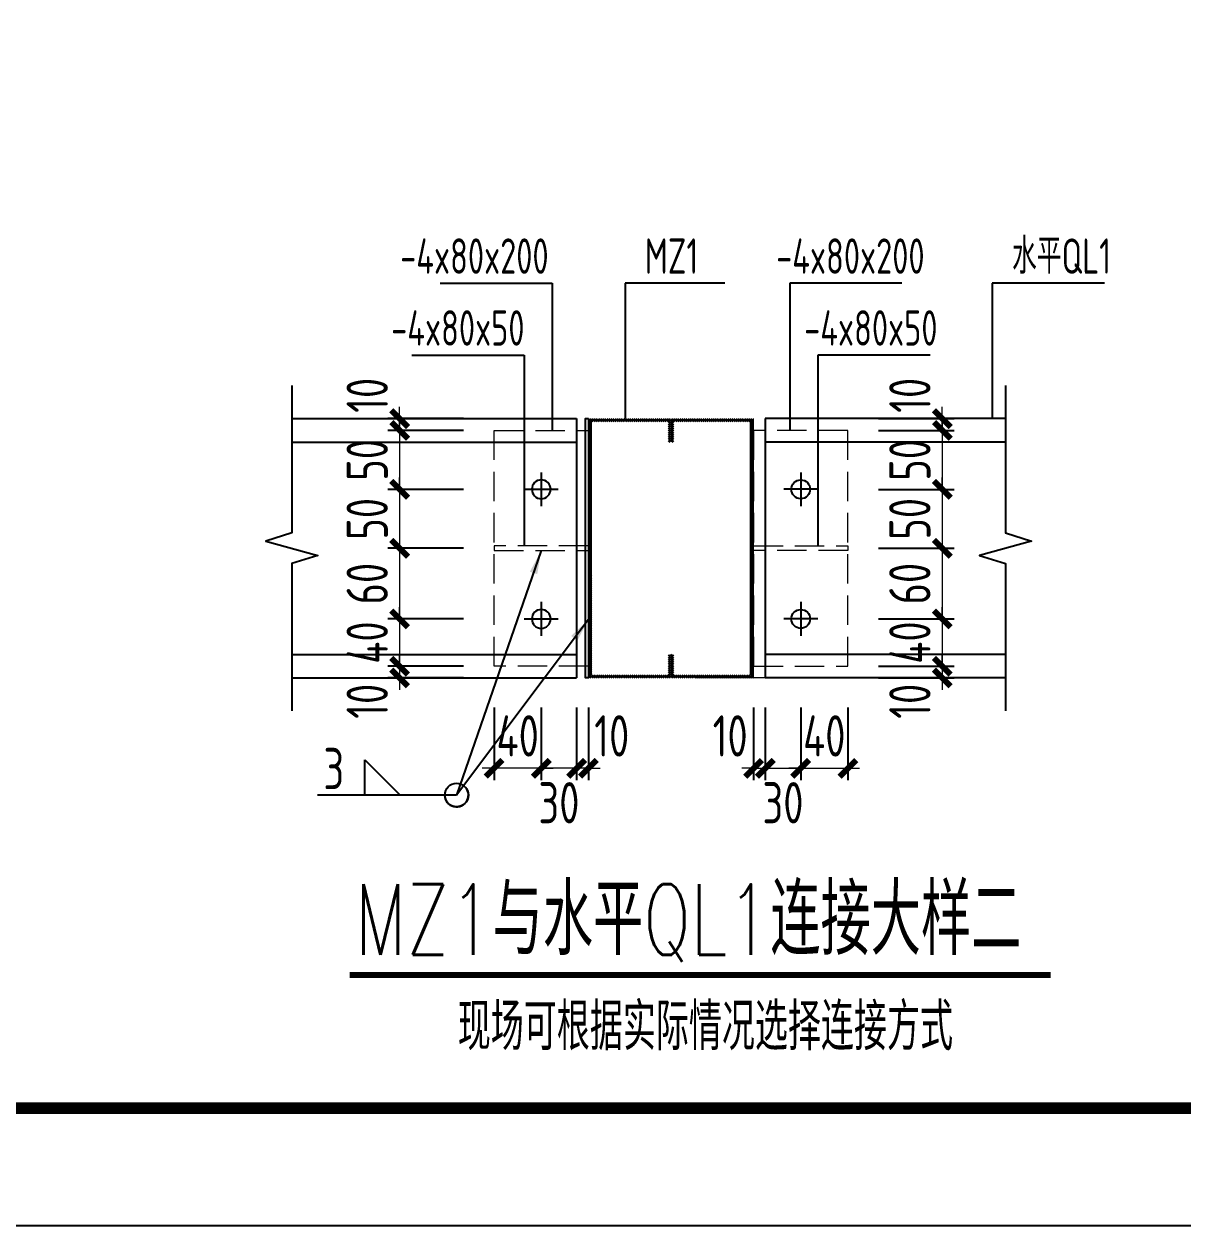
# Model space of a CAD drawing. Extents: x -2746917 to -971774, y -3334247 to -3250358.
# Drawn here: x -1488004 to -1478176, y -3316173 to -3305975 of the extents above; entities that cross this region are included whole.
import ezdxf

# ---------------------------------------------------------------- set-up
doc = ezdxf.new("R2010")
doc.units = 0
doc.header["$LTSCALE"] = 1000
doc.header["$MEASUREMENT"] = 0
doc.header["$PDMODE"] = 35
doc.linetypes.add('DASH', pattern=[0.35, 0.25, -0.1])
doc.layers.get('0').update_dxf_attribs({"linetype": 'CONTINUOUS'})
doc.layers.get('Defpoints').update_dxf_attribs({"linetype": 'CONTINUOUS'})
doc.layers.add('BEAM', color=7, linetype='CONTINUOUS', lineweight=13)
for name, color, linetype in [('COLU', 7, 'CONTINUOUS'), ('DIM', 3, 'CONTINUOUS'), ('NUM', 7, 'CONTINUOUS'), ('PUB_TITLE', 4, 'CONTINUOUS'), ('TEXT', 7, 'CONTINUOUS'), ('THIN', 7, 'CONTINUOUS'), ('WELD', 7, 'CONTINUOUS')]:
    doc.layers.add(name, color=color, linetype=linetype)
doc.layers.add('yichutu', color=7, linetype='CONTINUOUS', true_color=0xffffff, plot=False)
doc.styles.add('TSSD_Dimension', font='tssdeng.shx', dxfattribs={"width": 0.75, "bigfont": 'Hztxt.shx'})
doc.styles.add('TSSD_Label', font='tssdeng.shx', dxfattribs={"width": 0.75, "bigfont": 'hztxt.shx'})
doc.styles.add('TSSD_Rein', font='Tssdeng.shx', dxfattribs={"width": 0.75, "bigfont": 'hztxt.shx'})
doc.styles.add('正文', font='romans.shx', dxfattribs={"width": 0.71, "bigfont": 'hztxt.shx'})
doc.dimstyles.new('TSSD_10_100', dxfattribs={"dimtxt": 350, "dimasz": 100, "dimexe": 100, "dimexo": 250, "dimgap": 100, "dimtad": 1, "dimdec": 0, "dimlfac": 0.1, "dimzin": 0, "dimdsep": 46, "dimtxsty": 'TSSD_Dimension', "dimblk": 'ARCHTICK', "dimcen": 0, "dimdle": 100, "dimclrt": 7, "dimadec": 0, "dimazin": 0, "dimtfac": 1, "dimtdec": 0, "dimtix": 1, "dimtmove": 2, "dimatfit": 3, "dimldrblk": 'ARCHTICK', "dimfxl": 1, "dimtolj": 1, "dimtzin": 0, "dimlwd": 5, "dimarcsym": 0})
doc.dimstyles.new('TSSD_LEADER_STYLE_200.0', dxfattribs={"dimtxt": 700, "dimasz": 200, "dimexe": 200, "dimexo": 500, "dimgap": 0.09, "dimtad": 0, "dimtih": 1, "dimtoh": 1, "dimdec": 4, "dimzin": 0, "dimdsep": 46, "dimtxsty": 'Standard', "dimcen": 0.09, "dimdle": 200, "dimclrt": 7, "dimadec": 0, "dimazin": 0, "dimtfac": 1, "dimtdec": 4, "dimtofl": 0, "dimtmove": 0, "dimatfit": 3, "dimfxl": 1, "dimtolj": 1, "dimtzin": 0, "dimarcsym": 0})

# ---------------------------------------------------------------- blocks, each defined once
blk = doc.blocks.new('A$C3073000E')
at = {"layer": 'THIN', "color": 1}
for p, q in [((-28, 145), (-28, -143)), ((116, 1), (-172, 1))]:
    blk.add_line(p, q, dxfattribs=at)
blk.add_circle((-28, 1), 80, dxfattribs=at)
blk = doc.blocks.new('_ArchTick')
at = {"color": 0, "const_width": 0.5}
blk.add_lwpolyline([(-0.71, -0.71), (0.71, 0.71)], dxfattribs=at)
blk = doc.blocks.new('*D2181')
at = {"layer": 'Defpoints', "color": 0, "ltscale": 1.5}
for p in [(-1481818, -3311523), (-1481718, -3311523), (-1481718, -3312290)]:
    blk.add_point(p, dxfattribs=at)
at = {"layer": 'DIM', "color": 0, "lineweight": -2, "ltscale": 1.5}
for p, q in [((-1481818, -3311773), (-1481818, -3312390)), ((-1481718, -3311773), (-1481718, -3312390))]:
    blk.add_line(p, q, dxfattribs=at)
at = {"layer": 'DIM', "color": 0, "lineweight": 5, "ltscale": 1.5}
for p, q in [((-1481818, -3312290), (-1481918, -3312290)), ((-1481818, -3312290), (-1481718, -3312290)), ((-1481718, -3312290), (-1481618, -3312290))]:
    blk.add_line(p, q, dxfattribs=at)
at = {"layer": 'DIM', "color": 0, "lineweight": 5, "ltscale": 1.5, "xscale": 100, "yscale": 100, "zscale": 100}
blk.add_blockref('_ArchTick', (-1481818, -3312290), dxfattribs=at)
at = {"layer": 'DIM', "color": 0, "lineweight": 5, "ltscale": 1.5, "xscale": 100, "yscale": 100, "zscale": 100, "rotation": 180}
blk.add_blockref('_ArchTick', (-1481718, -3312290), dxfattribs=at)
at = {"layer": 'DIM', "color": 7, "ltscale": 1.5, "insert": (-1482016, -3312015), "char_height": 350, "attachment_point": 5, "style": 'TSSD_Dimension'}
blk.add_mtext('\\A1;10', dxfattribs=at)
blk = doc.blocks.new('*D2182')
at = {"layer": 'Defpoints', "color": 0, "ltscale": 1.5}
for p in [(-1481718, -3311523), (-1481418, -3311523), (-1481418, -3312290)]:
    blk.add_point(p, dxfattribs=at)
at = {"layer": 'DIM', "color": 0, "lineweight": -2, "ltscale": 1.5}
for p, q in [((-1481718, -3311773), (-1481718, -3312390)), ((-1481418, -3311773), (-1481418, -3312390))]:
    blk.add_line(p, q, dxfattribs=at)
at = {"layer": 'DIM', "color": 0, "lineweight": 5, "ltscale": 1.5}
blk.add_line((-1481818, -3312290), (-1481318, -3312290), dxfattribs=at)
at = {"layer": 'DIM', "color": 0, "lineweight": 5, "ltscale": 1.5, "xscale": 100, "yscale": 100, "zscale": 100, "rotation": 180}
blk.add_blockref('_ArchTick', (-1481718, -3312290), dxfattribs=at)
at = {"layer": 'DIM', "color": 0, "lineweight": 5, "ltscale": 1.5, "xscale": 100, "yscale": 100, "zscale": 100}
blk.add_blockref('_ArchTick', (-1481418, -3312290), dxfattribs=at)
at = {"layer": 'DIM', "color": 7, "ltscale": 1.5, "insert": (-1481568, -3312582), "char_height": 350, "attachment_point": 5, "style": 'TSSD_Dimension'}
blk.add_mtext('\\A1;30', dxfattribs=at)
blk = doc.blocks.new('*D2183')
at = {"layer": 'Defpoints', "color": 0, "ltscale": 1.5}
for p in [(-1481418, -3311523), (-1481018, -3311523), (-1481018, -3312290)]:
    blk.add_point(p, dxfattribs=at)
at = {"layer": 'DIM', "color": 0, "lineweight": -2, "ltscale": 1.5}
for p, q in [((-1481418, -3311773), (-1481418, -3312390)), ((-1481018, -3311773), (-1481018, -3312390))]:
    blk.add_line(p, q, dxfattribs=at)
at = {"layer": 'DIM', "color": 0, "lineweight": 5, "ltscale": 1.5}
for p, q in [((-1481418, -3312290), (-1481518, -3312290)), ((-1481418, -3312290), (-1481018, -3312290)), ((-1481018, -3312290), (-1480918, -3312290))]:
    blk.add_line(p, q, dxfattribs=at)
at = {"layer": 'DIM', "color": 0, "lineweight": 5, "ltscale": 1.5, "xscale": 100, "yscale": 100, "zscale": 100}
blk.add_blockref('_ArchTick', (-1481418, -3312290), dxfattribs=at)
at = {"layer": 'DIM', "color": 0, "lineweight": 5, "ltscale": 1.5, "xscale": 100, "yscale": 100, "zscale": 100, "rotation": 180}
blk.add_blockref('_ArchTick', (-1481018, -3312290), dxfattribs=at)
at = {"layer": 'DIM', "color": 7, "ltscale": 1.5, "insert": (-1481218, -3312015), "char_height": 350, "attachment_point": 5, "style": 'TSSD_Dimension'}
blk.add_mtext('\\A1;40', dxfattribs=at)
blk = doc.blocks.new('*D2184')
at = {"layer": 'Defpoints', "color": 0, "ltscale": 1.5}
for p in [(-1481008, -3309323), (-1481008, -3309423), (-1480217, -3309423)]:
    blk.add_point(p, dxfattribs=at)
at = {"layer": 'DIM', "color": 0, "lineweight": 5, "ltscale": 1.5}
for p, q in [((-1480217, -3309323), (-1480217, -3309223)), ((-1480217, -3309323), (-1480217, -3309423)), ((-1480217, -3309423), (-1480217, -3309523))]:
    blk.add_line(p, q, dxfattribs=at)
at = {"layer": 'DIM', "color": 0, "lineweight": -2, "ltscale": 1.5}
for p, q in [((-1480758, -3309323), (-1480117, -3309323)), ((-1480758, -3309423), (-1480117, -3309423))]:
    blk.add_line(p, q, dxfattribs=at)
at = {"layer": 'DIM', "color": 0, "lineweight": 5, "ltscale": 1.5, "xscale": 100, "yscale": 100, "zscale": 100}
for p, rotation in [((-1480217, -3309323), 270), ((-1480217, -3309423), 90)]:
    blk.add_blockref('_ArchTick', p, dxfattribs=dict(at, rotation=rotation))
at = {"layer": 'DIM', "color": 7, "ltscale": 1.5, "insert": (-1480492, -3309125), "char_height": 350, "attachment_point": 5, "rotation": 90, "style": 'TSSD_Dimension'}
blk.add_mtext('\\A1;10', dxfattribs=at)
blk = doc.blocks.new('*D2185')
at = {"layer": 'Defpoints', "color": 0, "ltscale": 1.5}
for p in [(-1481008, -3309423), (-1481008, -3309923), (-1480217, -3309923)]:
    blk.add_point(p, dxfattribs=at)
at = {"layer": 'DIM', "color": 0, "lineweight": 5, "ltscale": 1.5}
for p, q in [((-1480217, -3309423), (-1480217, -3309323)), ((-1480217, -3309423), (-1480217, -3309923)), ((-1480217, -3309923), (-1480217, -3310023))]:
    blk.add_line(p, q, dxfattribs=at)
at = {"layer": 'DIM', "color": 0, "lineweight": -2, "ltscale": 1.5}
for p, q in [((-1480758, -3309423), (-1480117, -3309423)), ((-1480758, -3309923), (-1480117, -3309923))]:
    blk.add_line(p, q, dxfattribs=at)
at = {"layer": 'DIM', "color": 0, "lineweight": 5, "ltscale": 1.5, "xscale": 100, "yscale": 100, "zscale": 100}
for p, rotation in [((-1480217, -3309423), 270), ((-1480217, -3309923), 90)]:
    blk.add_blockref('_ArchTick', p, dxfattribs=dict(at, rotation=rotation))
at = {"layer": 'DIM', "color": 7, "ltscale": 1.5, "insert": (-1480492, -3309673), "char_height": 350, "attachment_point": 5, "rotation": 90, "style": 'TSSD_Dimension'}
blk.add_mtext('\\A1;50', dxfattribs=at)
blk = doc.blocks.new('*D2186')
at = {"layer": 'Defpoints', "color": 0, "ltscale": 1.5}
for p in [(-1481008, -3309923), (-1481008, -3310423), (-1480217, -3310423)]:
    blk.add_point(p, dxfattribs=at)
at = {"layer": 'DIM', "color": 0, "lineweight": 5, "ltscale": 1.5}
for p, q in [((-1480217, -3309923), (-1480217, -3309823)), ((-1480217, -3309923), (-1480217, -3310423)), ((-1480217, -3310423), (-1480217, -3310523))]:
    blk.add_line(p, q, dxfattribs=at)
at = {"layer": 'DIM', "color": 0, "lineweight": -2, "ltscale": 1.5}
for p, q in [((-1480758, -3309923), (-1480117, -3309923)), ((-1480758, -3310423), (-1480117, -3310423))]:
    blk.add_line(p, q, dxfattribs=at)
at = {"layer": 'DIM', "color": 0, "lineweight": 5, "ltscale": 1.5, "xscale": 100, "yscale": 100, "zscale": 100}
for p, rotation in [((-1480217, -3309923), 270), ((-1480217, -3310423), 90)]:
    blk.add_blockref('_ArchTick', p, dxfattribs=dict(at, rotation=rotation))
at = {"layer": 'DIM', "color": 7, "ltscale": 1.5, "insert": (-1480492, -3310173), "char_height": 350, "attachment_point": 5, "rotation": 90, "style": 'TSSD_Dimension'}
blk.add_mtext('\\A1;50', dxfattribs=at)
blk = doc.blocks.new('*D2187')
at = {"layer": 'Defpoints', "color": 0, "ltscale": 1.5}
for p in [(-1481008, -3310423), (-1481008, -3311022), (-1480217, -3311022)]:
    blk.add_point(p, dxfattribs=at)
at = {"layer": 'DIM', "color": 0, "lineweight": 5, "ltscale": 1.5}
blk.add_line((-1480217, -3310323), (-1480217, -3311122), dxfattribs=at)
at = {"layer": 'DIM', "color": 0, "lineweight": -2, "ltscale": 1.5}
for p, q in [((-1480758, -3310423), (-1480117, -3310423)), ((-1480758, -3311022), (-1480117, -3311022))]:
    blk.add_line(p, q, dxfattribs=at)
at = {"layer": 'DIM', "color": 0, "lineweight": 5, "ltscale": 1.5, "xscale": 100, "yscale": 100, "zscale": 100}
for p, rotation in [((-1480217, -3310423), 90), ((-1480217, -3311022), 270)]:
    blk.add_blockref('_ArchTick', p, dxfattribs=dict(at, rotation=rotation))
at = {"layer": 'DIM', "color": 7, "ltscale": 1.5, "insert": (-1480492, -3310723), "char_height": 350, "attachment_point": 5, "rotation": 90, "style": 'TSSD_Dimension'}
blk.add_mtext('\\A1;60', dxfattribs=at)
blk = doc.blocks.new('*D2188')
at = {"layer": 'Defpoints', "color": 0, "ltscale": 1.5}
for p in [(-1481008, -3311022), (-1481008, -3311423), (-1480217, -3311423)]:
    blk.add_point(p, dxfattribs=at)
at = {"layer": 'DIM', "color": 0, "lineweight": 5, "ltscale": 1.5}
for p, q in [((-1480217, -3311022), (-1480217, -3310922)), ((-1480217, -3311022), (-1480217, -3311423)), ((-1480217, -3311423), (-1480217, -3311523))]:
    blk.add_line(p, q, dxfattribs=at)
at = {"layer": 'DIM', "color": 0, "lineweight": -2, "ltscale": 1.5}
for p, q in [((-1480758, -3311022), (-1480117, -3311022)), ((-1480758, -3311423), (-1480117, -3311423))]:
    blk.add_line(p, q, dxfattribs=at)
at = {"layer": 'DIM', "color": 0, "lineweight": 5, "ltscale": 1.5, "xscale": 100, "yscale": 100, "zscale": 100}
for p, rotation in [((-1480217, -3311022), 270), ((-1480217, -3311423), 90)]:
    blk.add_blockref('_ArchTick', p, dxfattribs=dict(at, rotation=rotation))
at = {"layer": 'DIM', "color": 7, "ltscale": 1.5, "insert": (-1480492, -3311223), "char_height": 350, "attachment_point": 5, "rotation": 90, "style": 'TSSD_Dimension'}
blk.add_mtext('\\A1;40', dxfattribs=at)
blk = doc.blocks.new('*D2189')
at = {"layer": 'Defpoints', "color": 0, "ltscale": 1.5}
for p in [(-1481008, -3311423), (-1481008, -3311523), (-1480217, -3311523)]:
    blk.add_point(p, dxfattribs=at)
at = {"layer": 'DIM', "color": 0, "lineweight": 5, "ltscale": 1.5}
for p, q in [((-1480217, -3311423), (-1480217, -3311323)), ((-1480217, -3311423), (-1480217, -3311523)), ((-1480217, -3311523), (-1480217, -3311623))]:
    blk.add_line(p, q, dxfattribs=at)
at = {"layer": 'DIM', "color": 0, "lineweight": -2, "ltscale": 1.5}
for p, q in [((-1480758, -3311423), (-1480117, -3311423)), ((-1480758, -3311523), (-1480117, -3311523))]:
    blk.add_line(p, q, dxfattribs=at)
at = {"layer": 'DIM', "color": 0, "lineweight": 5, "ltscale": 1.5, "xscale": 100, "yscale": 100, "zscale": 100}
for p, rotation in [((-1480217, -3311423), 270), ((-1480217, -3311523), 90)]:
    blk.add_blockref('_ArchTick', p, dxfattribs=dict(at, rotation=rotation))
at = {"layer": 'DIM', "color": 7, "ltscale": 1.5, "insert": (-1480492, -3311721), "char_height": 350, "attachment_point": 5, "rotation": 90, "style": 'TSSD_Dimension'}
blk.add_mtext('\\A1;10', dxfattribs=at)
blk = doc.blocks.new('*D2190')
at = {"layer": 'Defpoints', "color": 0, "ltscale": 1.5}
for p in [(-1484028, -3309323), (-1484819, -3309423), (-1484028, -3309423)]:
    blk.add_point(p, dxfattribs=at)
at = {"layer": 'DIM', "color": 0, "lineweight": 5, "ltscale": 1.5}
for p, q in [((-1484819, -3309323), (-1484819, -3309223)), ((-1484819, -3309323), (-1484819, -3309423)), ((-1484819, -3309423), (-1484819, -3309523))]:
    blk.add_line(p, q, dxfattribs=at)
at = {"layer": 'DIM', "color": 0, "lineweight": -2, "ltscale": 1.5}
for p, q in [((-1484278, -3309323), (-1484919, -3309323)), ((-1484278, -3309423), (-1484919, -3309423))]:
    blk.add_line(p, q, dxfattribs=at)
at = {"layer": 'DIM', "color": 0, "lineweight": 5, "ltscale": 1.5, "xscale": 100, "yscale": 100, "zscale": 100}
for p, rotation in [((-1484819, -3309323), 270), ((-1484819, -3309423), 90)]:
    blk.add_blockref('_ArchTick', p, dxfattribs=dict(at, rotation=rotation))
at = {"layer": 'DIM', "color": 7, "ltscale": 1.5, "insert": (-1485094, -3309125), "char_height": 350, "attachment_point": 5, "rotation": 90, "style": 'TSSD_Dimension'}
blk.add_mtext('\\A1;10', dxfattribs=at)
blk = doc.blocks.new('*D2191')
at = {"layer": 'Defpoints', "color": 0, "ltscale": 1.5}
for p in [(-1484028, -3309423), (-1484819, -3309923), (-1484028, -3309923)]:
    blk.add_point(p, dxfattribs=at)
at = {"layer": 'DIM', "color": 0, "lineweight": 5, "ltscale": 1.5}
for p, q in [((-1484819, -3309423), (-1484819, -3309323)), ((-1484819, -3309423), (-1484819, -3309923)), ((-1484819, -3309923), (-1484819, -3310023))]:
    blk.add_line(p, q, dxfattribs=at)
at = {"layer": 'DIM', "color": 0, "lineweight": -2, "ltscale": 1.5}
for p, q in [((-1484278, -3309423), (-1484919, -3309423)), ((-1484278, -3309923), (-1484919, -3309923))]:
    blk.add_line(p, q, dxfattribs=at)
at = {"layer": 'DIM', "color": 0, "lineweight": 5, "ltscale": 1.5, "xscale": 100, "yscale": 100, "zscale": 100}
for p, rotation in [((-1484819, -3309423), 270), ((-1484819, -3309923), 90)]:
    blk.add_blockref('_ArchTick', p, dxfattribs=dict(at, rotation=rotation))
at = {"layer": 'DIM', "color": 7, "ltscale": 1.5, "insert": (-1485094, -3309673), "char_height": 350, "attachment_point": 5, "rotation": 90, "style": 'TSSD_Dimension'}
blk.add_mtext('\\A1;50', dxfattribs=at)
blk = doc.blocks.new('*D2192')
at = {"layer": 'Defpoints', "color": 0, "ltscale": 1.5}
for p in [(-1484028, -3309923), (-1484819, -3310423), (-1484028, -3310423)]:
    blk.add_point(p, dxfattribs=at)
at = {"layer": 'DIM', "color": 0, "lineweight": 5, "ltscale": 1.5}
for p, q in [((-1484819, -3309923), (-1484819, -3309823)), ((-1484819, -3309923), (-1484819, -3310423)), ((-1484819, -3310423), (-1484819, -3310523))]:
    blk.add_line(p, q, dxfattribs=at)
at = {"layer": 'DIM', "color": 0, "lineweight": -2, "ltscale": 1.5}
for p, q in [((-1484278, -3309923), (-1484919, -3309923)), ((-1484278, -3310423), (-1484919, -3310423))]:
    blk.add_line(p, q, dxfattribs=at)
at = {"layer": 'DIM', "color": 0, "lineweight": 5, "ltscale": 1.5, "xscale": 100, "yscale": 100, "zscale": 100}
for p, rotation in [((-1484819, -3309923), 270), ((-1484819, -3310423), 90)]:
    blk.add_blockref('_ArchTick', p, dxfattribs=dict(at, rotation=rotation))
at = {"layer": 'DIM', "color": 7, "ltscale": 1.5, "insert": (-1485094, -3310173), "char_height": 350, "attachment_point": 5, "rotation": 90, "style": 'TSSD_Dimension'}
blk.add_mtext('\\A1;50', dxfattribs=at)
blk = doc.blocks.new('*D2193')
at = {"layer": 'Defpoints', "color": 0, "ltscale": 1.5}
for p in [(-1484028, -3310423), (-1484819, -3311022), (-1484028, -3311022)]:
    blk.add_point(p, dxfattribs=at)
at = {"layer": 'DIM', "color": 0, "lineweight": 5, "ltscale": 1.5}
blk.add_line((-1484819, -3310323), (-1484819, -3311122), dxfattribs=at)
at = {"layer": 'DIM', "color": 0, "lineweight": -2, "ltscale": 1.5}
for p, q in [((-1484278, -3310423), (-1484919, -3310423)), ((-1484278, -3311022), (-1484919, -3311022))]:
    blk.add_line(p, q, dxfattribs=at)
at = {"layer": 'DIM', "color": 0, "lineweight": 5, "ltscale": 1.5, "xscale": 100, "yscale": 100, "zscale": 100}
for p, rotation in [((-1484819, -3310423), 90), ((-1484819, -3311022), 270)]:
    blk.add_blockref('_ArchTick', p, dxfattribs=dict(at, rotation=rotation))
at = {"layer": 'DIM', "color": 7, "ltscale": 1.5, "insert": (-1485094, -3310723), "char_height": 350, "attachment_point": 5, "rotation": 90, "style": 'TSSD_Dimension'}
blk.add_mtext('\\A1;60', dxfattribs=at)
blk = doc.blocks.new('*D2194')
at = {"layer": 'Defpoints', "color": 0, "ltscale": 1.5}
for p in [(-1484028, -3311022), (-1484819, -3311423), (-1484028, -3311423)]:
    blk.add_point(p, dxfattribs=at)
at = {"layer": 'DIM', "color": 0, "lineweight": 5, "ltscale": 1.5}
for p, q in [((-1484819, -3311022), (-1484819, -3310922)), ((-1484819, -3311022), (-1484819, -3311423)), ((-1484819, -3311423), (-1484819, -3311523))]:
    blk.add_line(p, q, dxfattribs=at)
at = {"layer": 'DIM', "color": 0, "lineweight": -2, "ltscale": 1.5}
for p, q in [((-1484278, -3311022), (-1484919, -3311022)), ((-1484278, -3311423), (-1484919, -3311423))]:
    blk.add_line(p, q, dxfattribs=at)
at = {"layer": 'DIM', "color": 0, "lineweight": 5, "ltscale": 1.5, "xscale": 100, "yscale": 100, "zscale": 100}
for p, rotation in [((-1484819, -3311022), 270), ((-1484819, -3311423), 90)]:
    blk.add_blockref('_ArchTick', p, dxfattribs=dict(at, rotation=rotation))
at = {"layer": 'DIM', "color": 7, "ltscale": 1.5, "insert": (-1485094, -3311223), "char_height": 350, "attachment_point": 5, "rotation": 90, "style": 'TSSD_Dimension'}
blk.add_mtext('\\A1;40', dxfattribs=at)
blk = doc.blocks.new('*D2195')
at = {"layer": 'Defpoints', "color": 0, "ltscale": 1.5}
for p in [(-1484028, -3311423), (-1484819, -3311523), (-1484028, -3311523)]:
    blk.add_point(p, dxfattribs=at)
at = {"layer": 'DIM', "color": 0, "lineweight": 5, "ltscale": 1.5}
for p, q in [((-1484819, -3311423), (-1484819, -3311323)), ((-1484819, -3311423), (-1484819, -3311523)), ((-1484819, -3311523), (-1484819, -3311623))]:
    blk.add_line(p, q, dxfattribs=at)
at = {"layer": 'DIM', "color": 0, "lineweight": -2, "ltscale": 1.5}
for p, q in [((-1484278, -3311423), (-1484919, -3311423)), ((-1484278, -3311523), (-1484919, -3311523))]:
    blk.add_line(p, q, dxfattribs=at)
at = {"layer": 'DIM', "color": 0, "lineweight": 5, "ltscale": 1.5, "xscale": 100, "yscale": 100, "zscale": 100}
for p, rotation in [((-1484819, -3311423), 270), ((-1484819, -3311523), 90)]:
    blk.add_blockref('_ArchTick', p, dxfattribs=dict(at, rotation=rotation))
at = {"layer": 'DIM', "color": 7, "ltscale": 1.5, "insert": (-1485094, -3311721), "char_height": 350, "attachment_point": 5, "rotation": 90, "style": 'TSSD_Dimension'}
blk.add_mtext('\\A1;10', dxfattribs=at)
blk = doc.blocks.new('*D2196')
at = {"layer": 'Defpoints', "color": 0, "ltscale": 1.5}
for p in [(-1483318, -3311523), (-1483218, -3311523), (-1483318, -3312290)]:
    blk.add_point(p, dxfattribs=at)
at = {"layer": 'DIM', "color": 0, "lineweight": -2, "ltscale": 1.5}
for p, q in [((-1483318, -3311773), (-1483318, -3312390)), ((-1483218, -3311773), (-1483218, -3312390))]:
    blk.add_line(p, q, dxfattribs=at)
at = {"layer": 'DIM', "color": 0, "lineweight": 5, "ltscale": 1.5}
for p, q in [((-1483318, -3312290), (-1483418, -3312290)), ((-1483218, -3312290), (-1483318, -3312290)), ((-1483218, -3312290), (-1483118, -3312290))]:
    blk.add_line(p, q, dxfattribs=at)
at = {"layer": 'DIM', "color": 0, "lineweight": 5, "ltscale": 1.5, "xscale": 100, "yscale": 100, "zscale": 100}
blk.add_blockref('_ArchTick', (-1483318, -3312290), dxfattribs=at)
at = {"layer": 'DIM', "color": 0, "lineweight": 5, "ltscale": 1.5, "xscale": 100, "yscale": 100, "zscale": 100, "rotation": 180}
blk.add_blockref('_ArchTick', (-1483218, -3312290), dxfattribs=at)
at = {"layer": 'DIM', "color": 7, "ltscale": 1.5, "insert": (-1483020, -3312015), "char_height": 350, "attachment_point": 5, "style": 'TSSD_Dimension'}
blk.add_mtext('\\A1;10', dxfattribs=at)
blk = doc.blocks.new('*D2197')
at = {"layer": 'Defpoints', "color": 0, "ltscale": 1.5}
for p in [(-1483618, -3311523), (-1483318, -3311523), (-1483618, -3312290)]:
    blk.add_point(p, dxfattribs=at)
at = {"layer": 'DIM', "color": 0, "lineweight": -2, "ltscale": 1.5}
for p, q in [((-1483618, -3311773), (-1483618, -3312390)), ((-1483318, -3311773), (-1483318, -3312390))]:
    blk.add_line(p, q, dxfattribs=at)
at = {"layer": 'DIM', "color": 0, "lineweight": 5, "ltscale": 1.5}
blk.add_line((-1483218, -3312290), (-1483718, -3312290), dxfattribs=at)
at = {"layer": 'DIM', "color": 0, "lineweight": 5, "ltscale": 1.5, "xscale": 100, "yscale": 100, "zscale": 100, "rotation": 180}
blk.add_blockref('_ArchTick', (-1483618, -3312290), dxfattribs=at)
at = {"layer": 'DIM', "color": 0, "lineweight": 5, "ltscale": 1.5, "xscale": 100, "yscale": 100, "zscale": 100}
blk.add_blockref('_ArchTick', (-1483318, -3312290), dxfattribs=at)
at = {"layer": 'DIM', "color": 7, "ltscale": 1.5, "insert": (-1483468, -3312582), "char_height": 350, "attachment_point": 5, "style": 'TSSD_Dimension'}
blk.add_mtext('\\A1;30', dxfattribs=at)
blk = doc.blocks.new('*D2198')
at = {"layer": 'Defpoints', "color": 0, "ltscale": 1.5}
for p in [(-1484018, -3311523), (-1483618, -3311523), (-1484018, -3312290)]:
    blk.add_point(p, dxfattribs=at)
at = {"layer": 'DIM', "color": 0, "lineweight": -2, "ltscale": 1.5}
for p, q in [((-1484018, -3311773), (-1484018, -3312390)), ((-1483618, -3311773), (-1483618, -3312390))]:
    blk.add_line(p, q, dxfattribs=at)
at = {"layer": 'DIM', "color": 0, "lineweight": 5, "ltscale": 1.5}
for p, q in [((-1484018, -3312290), (-1484118, -3312290)), ((-1483618, -3312290), (-1484018, -3312290)), ((-1483618, -3312290), (-1483518, -3312290))]:
    blk.add_line(p, q, dxfattribs=at)
at = {"layer": 'DIM', "color": 0, "lineweight": 5, "ltscale": 1.5, "xscale": 100, "yscale": 100, "zscale": 100}
blk.add_blockref('_ArchTick', (-1484018, -3312290), dxfattribs=at)
at = {"layer": 'DIM', "color": 0, "lineweight": 5, "ltscale": 1.5, "xscale": 100, "yscale": 100, "zscale": 100, "rotation": 180}
blk.add_blockref('_ArchTick', (-1483618, -3312290), dxfattribs=at)
at = {"layer": 'DIM', "color": 7, "ltscale": 1.5, "insert": (-1483818, -3312015), "char_height": 350, "attachment_point": 5, "style": 'TSSD_Dimension'}
blk.add_mtext('\\A1;40', dxfattribs=at)
blk = doc.blocks.new('_WELD003')
at = {"color": 0, "linetype": 'ByBlock'}
blk.add_circle((0, 0), 0.5, dxfattribs=at)
blk = doc.blocks.new('_WELD004')
at = {"color": 0, "linetype": 'ByBlock'}
for p, q in [((0, 1), (1, 0)), ((0, 0), (0, 1))]:
    blk.add_line(p, q, dxfattribs=at)
blk = doc.blocks.new('yct-891-420-89100-42000-100-2004.0')
at = {"layer": 'yichutu', "color": 7, "true_color": 0xffffff}
blk.add_lwpolyline([(0, 0), (0, 42000), (89100, 42000), (89100, 0)], close=True, dxfattribs=at)
blk = doc.blocks.new('A$C440D491C')
at = {"layer": 'PUB_TITLE'}
blk.add_lwpolyline([(0, 0), (0, 42000), (89100, 42000), (89100, 0)], close=True, dxfattribs=at)
at = {"layer": 'PUB_TITLE', "const_width": 100}
blk.add_lwpolyline([(88100, 1000), (88100, 41000), (713, 41000), (713, 1000), (88100, 1000)], dxfattribs=at)

msp = doc.modelspace()

# ---------------------------------------------------------------- hatches: boundary and pattern name
at = {"layer": 'COLU'}
h = msp.add_hatch(dxfattribs=at)
h.set_pattern_fill('ANSI31', color=6, scale=100, angle=-90, style=0)
h.set_pattern_definition([(315, (1854992.314, -5043960.41), (8.838834765, 8.838834765), [])])
h.paths.add_polyline_path([(-1482517.8, -3309522.88), (-1482517.8, -3309322.88), (-1483217.8, -3309322.88), (-1483217.8, -3311522.88), (-1482517.8, -3311522.88), (-1482517.8, -3311322.88), (-1482542.8, -3311322.88), (-1482542.8, -3311497.88), (-1483192.8, -3311497.88), (-1483192.8, -3309347.88), (-1482542.8, -3309347.88), (-1482542.8, -3309522.88)])
h = msp.add_hatch(dxfattribs=at)
h.set_pattern_fill('ANSI31', color=6, scale=100, angle=-90, style=0)
h.set_pattern_definition([(225, (-4820027.915, -5043960.41), (-8.838834765, 8.838834765), [])])
h.paths.add_polyline_path([(-1482517.8, -3309522.88), (-1482517.8, -3309322.88), (-1481817.8, -3309322.88), (-1481817.8, -3311522.88), (-1482517.8, -3311522.88), (-1482517.8, -3311322.88), (-1482492.8, -3311322.88), (-1482492.8, -3311497.88), (-1481842.8, -3311497.88), (-1481842.8, -3309347.88), (-1482492.8, -3309347.88), (-1482492.8, -3309522.88)])

# ---------------------------------------------------------------- linework, layer by layer
at = {"layer": 'BEAM', "color": 6, "linetype": 'ByBlock'}
for p, q in [((-1483217.8, -3311522.88), (-1483217.8, -3309322.88)), ((-1483192.8, -3311497.88), (-1483192.8, -3309347.88)), ((-1481842.8, -3311497.88), (-1481842.8, -3309347.88)), ((-1481817.8, -3311522.88), (-1481817.8, -3309322.88)), ((-1481608.68, -3311522.88), (-1482308.68, -3311522.88))]:
    msp.add_line(p, q, dxfattribs=at)
at = {"layer": 'BEAM', "linetype": 'DASH'}
for points in [[(-1483217.8, -3311422.88), (-1484017.8, -3311422.88), (-1484017.8, -3309422.88), (-1483217.8, -3309422.88)], [(-1481817.8, -3311422.88), (-1481017.8, -3311422.88), (-1481017.8, -3309422.88), (-1481817.8, -3309422.88)], [(-1483217.8, -3310402.88), (-1484017.8, -3310402.88), (-1484017.8, -3310442.88), (-1483217.8, -3310442.88)], [(-1481817.8, -3310402.88), (-1481017.8, -3310402.88), (-1481017.8, -3310442.88), (-1481817.8, -3310442.88)]]:
    msp.add_lwpolyline(points, close=True, dxfattribs=at)
at = {"layer": 'COLU', "ltscale": 1.5}
for p, q in [((-1484476.76, -3308174.6), (-1483524.79, -3308174.6)), ((-1483524.79, -3308174.6), (-1483524.79, -3309422.88)), ((-1482062.28, -3308174.6), (-1482907.81, -3308174.6)), ((-1482907.81, -3308174.6), (-1482907.81, -3309322.88)), ((-1480558.84, -3308174.6), (-1481510.81, -3308174.6)), ((-1481510.81, -3308174.6), (-1481510.81, -3309422.88)), ((-1478841.17, -3308174.6), (-1479793.14, -3308174.6)), ((-1479793.14, -3308174.6), (-1479793.14, -3309322.88)), ((-1484714.56, -3308784.43), (-1483762.59, -3308784.43)), ((-1483762.59, -3308784.43), (-1483762.59, -3310402.88)), ((-1480321.04, -3308784.43), (-1481273.01, -3308784.43)), ((-1481273.01, -3308784.43), (-1481273.01, -3310402.88))]:
    msp.add_line(p, q, dxfattribs=at)
at = {"layer": 'COLU', "color": 4}
for p, q in [((-1485733.89, -3309322.88), (-1483317.8, -3309322.88)), ((-1483317.8, -3309322.88), (-1483317.8, -3311522.88)), ((-1479681.18, -3309322.88), (-1481717.8, -3309322.88)), ((-1481717.8, -3309322.88), (-1481717.8, -3311522.88)), ((-1485733.89, -3309522.88), (-1483317.8, -3309522.88)), ((-1479681.18, -3309522.88), (-1481717.8, -3309522.88)), ((-1485733.89, -3311322.88), (-1483317.8, -3311322.88)), ((-1479681.18, -3311322.88), (-1481717.8, -3311322.88)), ((-1485733.89, -3311522.88), (-1483317.8, -3311522.88)), ((-1479681.18, -3311522.88), (-1481717.8, -3311522.88))]:
    msp.add_line(p, q, dxfattribs=at)
msp.add_lwpolyline([(-1483217.8, -3309322.88), (-1483217.8, -3311522.88), (-1483242.8, -3311522.88), (-1483242.8, -3309322.88)], close=True, dxfattribs=at)
at = {"layer": 'NUM', "const_width": 50, "elevation": -115.2}
msp.add_lwpolyline([(-1485243.59, -3314043.17), (-1479297.84, -3314043.17)], dxfattribs=at)
at = {"layer": 'THIN', "ltscale": 1.5}
for points in [[(-1485733.89, -3309042.88), (-1485733.89, -3310292.88), (-1485953.89, -3310362.88), (-1485513.89, -3310482.88), (-1485733.89, -3310552.88), (-1485733.89, -3311802.88)], [(-1479681.18, -3309042.88), (-1479681.18, -3310292.88), (-1479461.18, -3310362.88), (-1479901.18, -3310482.88), (-1479681.18, -3310552.88), (-1479681.18, -3311802.88)]]:
    msp.add_lwpolyline(points, dxfattribs=at)
at = {"layer": 'WELD'}
msp.add_line((-1484336.25, -3312517.04), (-1485514.95, -3312517.04), dxfattribs=at)
msp.add_arc((-1484336.25, -3312517.04), 100, 180, 50.374282, dxfattribs=at)

# ---------------------------------------------------------------- block references
at = {"ltscale": 1.5}
msp.add_blockref('A$C440D491C', (-1498486.17, -3316173.05), dxfattribs=at)
at = {"layer": 'BEAM', "linetype": 'ByBlock', "xscale": -1}
for p in [(-1483646.1, -3309923.6), (-1483646.1, -3311023.27)]:
    msp.add_blockref('A$C3073000E', p, dxfattribs=at)
at = {"layer": 'BEAM', "linetype": 'ByBlock'}
for p in [(-1481389.5, -3309923.6), (-1481389.5, -3311023.27)]:
    msp.add_blockref('A$C3073000E', p, dxfattribs=at)
at = {"layer": 'WELD'}
for name, p, xscale, yscale, zscale in [('_WELD004', (-1485114.95, -3312517.04), 300, 300, 300), ('_WELD003', (-1484336.25, -3312517.04), 200, 200, 200)]:
    msp.add_blockref(name, p, dxfattribs=dict(at, xscale=xscale, yscale=yscale, zscale=zscale))
at = {"layer": 'yichutu'}
msp.add_blockref('yct-891-420-89100-42000-100-2004.0', (-1498486.17, -3316173.05), dxfattribs=at)

# ---------------------------------------------------------------- texts
at = {"layer": 'TEXT', "lineweight": 9}
for s, height, style, width, p in [('水平QL1', 300, 'TSSD_Rein', 0.7, (-1479625.54, -3308093.55, 288.92)), ('-4x80x200', 300, 'TSSD_Rein', 0.7, (-1484814.68, -3308093.55, 288.92)), ('MZ1', 300, 'TSSD_Rein', 0.7, (-1482740.22, -3308093.55, 288.92)), ('-4x80x200', 300, 'TSSD_Rein', 0.7, (-1481626.3, -3308093.55, 288.92)), ('-4x80x50', 300, 'TSSD_Rein', 0.7, (-1484890.94, -3308703.38, 288.92)), ('-4x80x50', 300, 'TSSD_Rein', 0.7, (-1481388.5, -3308703.38, 288.92)), ('MZ1与水平QL1连接大样二', 600.008, '正文', 0.71, (-1485199.43, -3313873.5, -115.2))]:
    msp.add_text(s, height=height, dxfattribs=dict(at, style=style, width=width)).set_placement(p)
at = {"layer": 'TEXT', "style": 'TSSD_Label', "width": 0.75}
msp.add_text('3', height=350, dxfattribs=at).set_placement((-1485464.95, -3312467.04))
at = {"layer": 'TEXT', "lineweight": 5, "style": 'TSSD_Rein', "width": 0.7}
msp.add_text('现场可根据实际情况选择连接方式', height=400, dxfattribs=at).set_placement((-1484326.14, -3314681.84, -115.2))

# ---------------------------------------------------------------- dimensions: what is measured, and where the dimension line sits
at = {"layer": 'DIM', "ltscale": 1.5}
for base, p1, p2, angle, picture, middle in [((-1484818.6, -3309422.88), (-1484027.53, -3309322.88), (-1484027.53, -3309422.88), 90, '*D2190', (-1485093.6, -3309124.77)), ((-1480217, -3309422.88), (-1481008.07, -3309322.88), (-1481008.07, -3309422.88), 90, '*D2184', (-1480492, -3309124.77)), ((-1484818.6, -3311522.88), (-1484027.53, -3311422.88), (-1484027.53, -3311522.88), 90, '*D2195', (-1485093.6, -3311720.99)), ((-1480217, -3311522.88), (-1481008.07, -3311422.88), (-1481008.07, -3311522.88), 90, '*D2189', (-1480492, -3311720.99)), ((-1483617.8, -3312289.88), (-1483317.8, -3311522.88), (-1483617.8, -3311522.88), 180, '*D2197', (-1483467.8, -3312581.54)), ((-1483317.8, -3312289.88), (-1483217.8, -3311522.88), (-1483317.8, -3311522.88), 180, '*D2196', (-1483019.69, -3312014.88))]:
    dim = msp.add_linear_dim(base=base, p1=p1, p2=p2, angle=angle, dimstyle='TSSD_10_100', dxfattribs=at)
    dim.commit()
    dim.dimension.update_dxf_attribs({"geometry": picture, "text_midpoint": middle, "dimtype": 160})
for base, p1, p2, angle, picture, middle in [((-1484818.6, -3309922.73), (-1484027.53, -3309422.88), (-1484027.53, -3309922.73), 90, '*D2191', (-1485093.6, -3309672.8)), ((-1480217, -3309922.73), (-1481008.07, -3309422.88), (-1481008.07, -3309922.73), 90, '*D2185', (-1480492, -3309672.8)), ((-1484818.6, -3310422.88), (-1484027.53, -3309922.73), (-1484027.53, -3310422.88), 90, '*D2192', (-1485093.6, -3310172.8)), ((-1480217, -3310422.88), (-1481008.07, -3309922.73), (-1481008.07, -3310422.88), 90, '*D2186', (-1480492, -3310172.8)), ((-1484818.6, -3311022.4), (-1484027.53, -3310422.88), (-1484027.53, -3311022.4), 90, '*D2193', (-1485093.6, -3310722.64)), ((-1480217, -3311022.4), (-1481008.07, -3310422.88), (-1481008.07, -3311022.4), 90, '*D2187', (-1480492, -3310722.64)), ((-1484818.6, -3311422.88), (-1484027.53, -3311022.4), (-1484027.53, -3311422.88), 90, '*D2194', (-1485093.6, -3311222.64)), ((-1480217, -3311422.88), (-1481008.07, -3311022.4), (-1481008.07, -3311422.88), 90, '*D2188', (-1480492, -3311222.64)), ((-1484017.8, -3312289.88), (-1483617.8, -3311522.88), (-1484017.8, -3311522.88), 180, '*D2198', (-1483817.8, -3312014.88))]:
    dim = msp.add_linear_dim(base=base, p1=p1, p2=p2, angle=angle, dimstyle='TSSD_10_100', dxfattribs=at)
    dim.commit()
    dim.dimension.update_dxf_attribs({"geometry": picture, "text_midpoint": middle})
for base, p1, p2, picture, middle in [((-1481717.8, -3312289.88), (-1481817.8, -3311522.88), (-1481717.8, -3311522.88), '*D2181', (-1482015.91, -3312014.88)), ((-1481417.8, -3312289.88), (-1481717.8, -3311522.88), (-1481417.8, -3311522.88), '*D2182', (-1481567.8, -3312581.54))]:
    dim = msp.add_linear_dim(base=base, p1=p1, p2=p2, dimstyle='TSSD_10_100', dxfattribs=at)
    dim.commit()
    dim.dimension.update_dxf_attribs({"geometry": picture, "text_midpoint": middle, "dimtype": 160})
dim = msp.add_linear_dim(base=(-1481017.8, -3312289.88), p1=(-1481417.8, -3311522.88), p2=(-1481017.8, -3311522.88), dimstyle='TSSD_10_100', dxfattribs=at)
dim.commit()
dim.dimension.update_dxf_attribs({"geometry": '*D2183', "text_midpoint": (-1481217.8, -3312014.88)})

# ---------------------------------------------------------------- leaders
at = {"layer": 'WELD'}
for points in [[(-1483617.8, -3310442.88), (-1484336.25, -3312517.04)], [(-1483217.8, -3311026.86), (-1484336.25, -3312517.04)]]:
    msp.add_leader(points, dimstyle='TSSD_LEADER_STYLE_200.0', dxfattribs=at)

doc.saveas('drawing.dxf')
